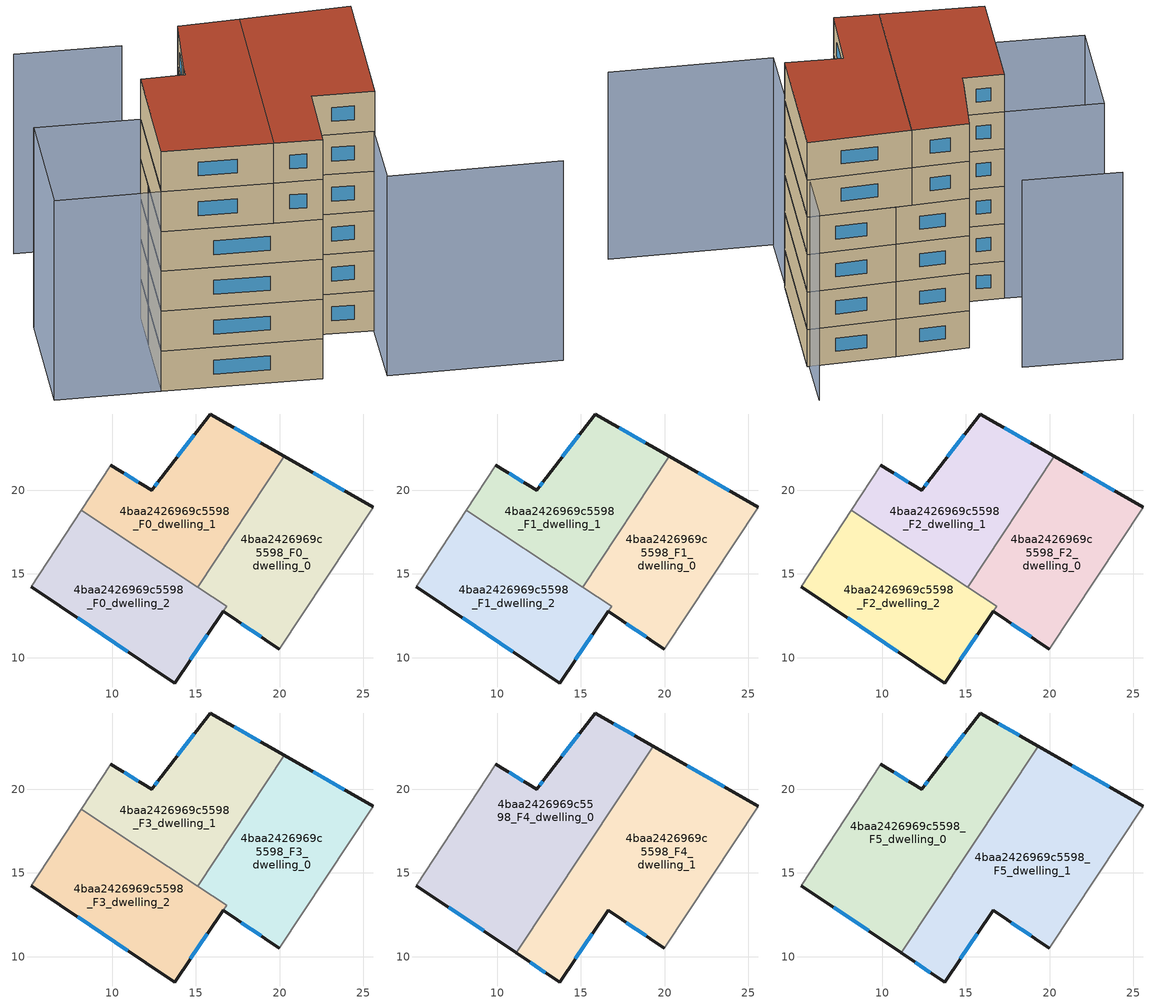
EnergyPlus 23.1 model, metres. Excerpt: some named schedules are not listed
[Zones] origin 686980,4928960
4baa2426969c5598_F0_dwelling_0
 floor ground (EU_floor_Construction): 25.6,18.99 19.99,10.51 16.63,12.76 16.84,13.07 15.11,14.22 20.27,22.03 z0
 wall outside (EU_wall_Construction): 25.6,18.99 20.27,22.03 / 16.63,12.76 19.99,10.51 z0:3
 wall adiabatic (EU_wall_Construction): 19.99,10.51 25.6,18.99 z0:3
 wall to 4baa2426969c5598_F0_dwelling_1 (EU_wall_Construction): 20.27,22.03 15.11,14.22 z0:3
 wall to 4baa2426969c5598_F0_dwelling_2 (EU_wall_Construction): 15.11,14.22 16.84,13.07 16.63,12.76 z0:3
 window (EU_Window_Construction): 23.87,19.98 22,21.04 / 17.72,12.03 18.9,11.24 z0.98:2.02
4baa2426969c5598_F0_dwelling_1
 floor ground (EU_floor_Construction): 20.27,22.03 15.11,14.22 8.16,18.81 9.92,21.5 12.36,20 12.91,20.72 12.93,20.75 15.85,24.55 z0
 wall outside (EU_wall_Construction): 20.27,22.03 15.85,24.55 12.93,20.75 12.91,20.72 12.36,20 9.92,21.5 z0:3
 wall adiabatic (EU_wall_Construction): 9.92,21.5 8.16,18.81 z0:3
 wall to 4baa2426969c5598_F0_dwelling_2 (EU_wall_Construction): 8.16,18.81 15.11,14.22 z0:3
 window (EU_Window_Construction): 18.83,22.85 17.29,23.73 / 11.57,20.49 10.71,21.01 / 12.73,20.49 12.54,20.23 / 14.9,23.31 13.88,21.98 z0.98:2.02
4baa2426969c5598_F0_dwelling_2
 floor ground (EU_floor_Construction): 16.84,13.07 13.73,8.49 5.17,14.25 8.16,18.81 z0
 wall outside (EU_wall_Construction): 5.17,14.25 13.73,8.49 16.63,12.76 z0:3
 wall adiabatic (EU_wall_Construction): 8.16,18.81 5.17,14.25 z0:3
 window (EU_Window_Construction): 7.95,12.38 10.94,10.36 / 14.67,9.88 15.68,11.37 z0.98:2.02
4baa2426969c5598_F1_dwelling_0
 floor to 4baa2426969c5598_F0_dwelling_0 (EU_floor_Construction): 25.6,18.99 19.99,10.51 16.63,12.76 16.84,13.07 15.11,14.22 20.27,22.03 z3
 wall outside (EU_wall_Construction): 25.6,18.99 20.27,22.03 / 16.63,12.76 19.99,10.51 z3:6
 wall adiabatic (EU_wall_Construction): 19.99,10.51 25.6,18.99 z3:6
 wall to 4baa2426969c5598_F1_dwelling_1 (EU_wall_Construction): 20.27,22.03 15.11,14.22 z3:6
 wall to 4baa2426969c5598_F1_dwelling_2 (EU_wall_Construction): 15.11,14.22 16.84,13.07 16.63,12.76 z3:6
 window (EU_Window_Construction): 23.87,19.98 22,21.04 / 17.72,12.03 18.9,11.24 z3.98:5.02
4baa2426969c5598_F1_dwelling_1
 floor to 4baa2426969c5598_F0_dwelling_1 (EU_floor_Construction): 20.27,22.03 15.11,14.22 8.16,18.81 9.92,21.5 12.36,20 12.91,20.72 12.93,20.75 15.85,24.55 z3
 wall outside (EU_wall_Construction): 20.27,22.03 15.85,24.55 12.93,20.75 12.91,20.72 12.36,20 9.92,21.5 z3:6
 wall adiabatic (EU_wall_Construction): 9.92,21.5 8.16,18.81 z3:6
 wall to 4baa2426969c5598_F1_dwelling_2 (EU_wall_Construction): 8.16,18.81 15.11,14.22 z3:6
 window (EU_Window_Construction): 18.83,22.85 17.29,23.73 / 11.57,20.49 10.71,21.01 / 12.73,20.49 12.54,20.23 / 14.9,23.31 13.88,21.98 z3.98:5.02
4baa2426969c5598_F1_dwelling_2
 floor to 4baa2426969c5598_F0_dwelling_2 (EU_floor_Construction): 16.84,13.07 13.73,8.49 5.17,14.25 8.16,18.81 z3
 wall outside (EU_wall_Construction): 5.17,14.25 13.73,8.49 16.63,12.76 z3:6
 wall adiabatic (EU_wall_Construction): 8.16,18.81 5.17,14.25 z3:6
 window (EU_Window_Construction): 7.95,12.38 10.94,10.36 / 14.67,9.88 15.68,11.37 z3.98:5.02
4baa2426969c5598_F2_dwelling_0
 floor to 4baa2426969c5598_F1_dwelling_0 (EU_floor_Construction): 25.6,18.99 19.99,10.51 16.63,12.76 16.84,13.07 15.11,14.22 20.27,22.03 z6
 wall outside (EU_wall_Construction): 25.6,18.99 20.27,22.03 / 16.63,12.76 19.99,10.51 z6:9
 wall adiabatic (EU_wall_Construction): 19.99,10.51 25.6,18.99 z6:9
 wall to 4baa2426969c5598_F2_dwelling_1 (EU_wall_Construction): 20.27,22.03 15.11,14.22 z6:9
 wall to 4baa2426969c5598_F2_dwelling_2 (EU_wall_Construction): 15.11,14.22 16.84,13.07 16.63,12.76 z6:9
 window (EU_Window_Construction): 23.87,19.98 22,21.04 / 17.72,12.03 18.9,11.24 z6.98:8.02
4baa2426969c5598_F2_dwelling_1
 floor to 4baa2426969c5598_F1_dwelling_1 (EU_floor_Construction): 20.27,22.03 15.11,14.22 8.16,18.81 9.92,21.5 12.36,20 12.91,20.72 12.93,20.75 15.85,24.55 z6
 wall outside (EU_wall_Construction): 20.27,22.03 15.85,24.55 12.93,20.75 12.91,20.72 12.36,20 9.92,21.5 z6:9
 wall adiabatic (EU_wall_Construction): 9.92,21.5 8.16,18.81 z6:9
 wall to 4baa2426969c5598_F2_dwelling_2 (EU_wall_Construction): 8.16,18.81 15.11,14.22 z6:9
 window (EU_Window_Construction): 18.83,22.85 17.29,23.73 / 11.57,20.49 10.71,21.01 / 12.73,20.49 12.54,20.23 / 14.9,23.31 13.88,21.98 z6.98:8.02
4baa2426969c5598_F2_dwelling_2
 floor to 4baa2426969c5598_F1_dwelling_2 (EU_floor_Construction): 16.84,13.07 13.73,8.49 5.17,14.25 8.16,18.81 z6
 wall outside (EU_wall_Construction): 5.17,14.25 13.73,8.49 16.63,12.76 z6:9
 wall adiabatic (EU_wall_Construction): 8.16,18.81 5.17,14.25 z6:9
 window (EU_Window_Construction): 7.95,12.38 10.94,10.36 / 14.67,9.88 15.68,11.37 z6.98:8.02
4baa2426969c5598_F3_dwelling_0
 floor to 4baa2426969c5598_F2_dwelling_0 (EU_floor_Construction): 25.6,18.99 19.99,10.51 16.63,12.76 16.84,13.07 15.11,14.22 20.27,22.03 z9
 wall outside (EU_wall_Construction): 25.6,18.99 20.27,22.03 / 16.63,12.76 19.99,10.51 z9:12
 wall adiabatic (EU_wall_Construction): 19.99,10.51 25.6,18.99 z9:12
 wall to 4baa2426969c5598_F3_dwelling_1 (EU_wall_Construction): 20.27,22.03 15.11,14.22 z9:12
 wall to 4baa2426969c5598_F3_dwelling_2 (EU_wall_Construction): 15.11,14.22 16.84,13.07 16.63,12.76 z9:12
 window (EU_Window_Construction): 23.87,19.98 22,21.04 / 17.72,12.03 18.9,11.24 z9.98:11.02
4baa2426969c5598_F3_dwelling_1
 floor to 4baa2426969c5598_F2_dwelling_1 (EU_floor_Construction): 20.27,22.03 15.11,14.22 8.16,18.81 9.92,21.5 12.36,20 12.91,20.72 12.93,20.75 15.85,24.55 z9
 wall outside (EU_wall_Construction): 20.27,22.03 15.85,24.55 12.93,20.75 12.91,20.72 12.36,20 9.92,21.5 z9:12
 wall adiabatic (EU_wall_Construction): 9.92,21.5 8.16,18.81 z9:12
 wall to 4baa2426969c5598_F3_dwelling_2 (EU_wall_Construction): 8.16,18.81 15.11,14.22 z9:12
 window (EU_Window_Construction): 18.83,22.85 17.29,23.73 / 11.57,20.49 10.71,21.01 / 12.73,20.49 12.54,20.23 / 14.9,23.31 13.88,21.98 z9.98:11.02
4baa2426969c5598_F3_dwelling_2
 floor to 4baa2426969c5598_F2_dwelling_2 (EU_floor_Construction): 16.84,13.07 13.73,8.49 5.17,14.25 8.16,18.81 z9
 wall outside (EU_wall_Construction): 5.17,14.25 13.73,8.49 16.63,12.76 z9:12
 wall adiabatic (EU_wall_Construction): 8.16,18.81 5.17,14.25 z9:12
 window (EU_Window_Construction): 7.95,12.38 10.94,10.36 / 14.67,9.88 15.68,11.37 z9.98:11.02
4baa2426969c5598_F4_dwelling_0
 floor to 4baa2426969c5598_F3_dwelling_2 (EU_floor_Construction): 14.18,14.83 11.14,10.23 5.17,14.25 8.16,18.81 z12
 floor to 4baa2426969c5598_F3_dwelling_1 (EU_floor_Construction): 19.31,22.58 14.18,14.83 8.16,18.81 9.92,21.5 12.36,20 12.91,20.72 12.93,20.75 15.85,24.55 z12
 wall outside (EU_wall_Construction): 19.31,22.58 15.85,24.55 12.91,20.72 12.36,20 9.92,21.5 / 5.17,14.25 11.14,10.23 z12:15
 wall adiabatic (EU_wall_Construction): 9.92,21.5 5.17,14.25 z12:15
 wall to 4baa2426969c5598_F4_dwelling_1 (EU_wall_Construction): 11.14,10.23 19.31,22.58 z12:15
 window (EU_Window_Construction): 18.18,23.22 16.97,23.91 / 7.11,12.94 9.2,11.54 / 11.57,20.49 10.71,21.01 / 12.73,20.49 12.54,20.23 / 14.89,23.3 13.86,21.97 z12.98:14.02
4baa2426969c5598_F4_dwelling_1
 floor to 4baa2426969c5598_F3_dwelling_0 (EU_floor_Construction): 25.6,18.99 19.99,10.51 16.63,12.76 16.84,13.07 15.11,14.22 20.27,22.03 z12
 floor to 4baa2426969c5598_F3_dwelling_1 (EU_floor_Construction): 20.27,22.03 15.11,14.22 14.18,14.83 19.31,22.58 z12
 floor to 4baa2426969c5598_F3_dwelling_2 (EU_floor_Construction): 16.84,13.07 16.63,12.76 15.11,14.22 z12; 15.11,14.22 16.63,12.76 13.73,8.49 11.14,10.23 14.18,14.83 z12
 wall outside (EU_wall_Construction): 11.14,10.23 13.73,8.49 16.63,12.76 19.99,10.51 / 25.6,18.99 19.31,22.58 z12:15
 wall adiabatic (EU_wall_Construction): 19.99,10.51 25.6,18.99 z12:15
 window (EU_Window_Construction): 14.67,9.88 15.68,11.37 / 11.98,9.66 12.89,9.06 / 23.55,20.16 21.36,21.41 / 17.72,12.03 18.9,11.24 z12.98:14.02
4baa2426969c5598_F5_dwelling_0
 floor to 4baa2426969c5598_F4_dwelling_0 (EU_floor_Construction): 19.31,22.58 11.14,10.23 5.17,14.25 9.92,21.5 12.36,20 12.91,20.72 15.85,24.55 z15
 wall outside (EU_wall_Construction): 19.31,22.58 15.85,24.55 12.91,20.72 12.36,20 9.92,21.5 / 5.17,14.25 11.14,10.23 z15:18
 wall adiabatic (EU_wall_Construction): 9.92,21.5 5.17,14.25 z15:18
 wall to 4baa2426969c5598_F5_dwelling_1 (EU_wall_Construction): 11.14,10.23 19.31,22.58 z15:18
 window (EU_Window_Construction): 18.18,23.22 16.97,23.91 / 7.11,12.94 9.2,11.54 / 11.57,20.49 10.71,21.01 / 12.73,20.49 12.54,20.23 / 14.89,23.3 13.86,21.97 z15.98:17.02
 roof outside (EU_roof_Construction): 11.14,10.23 19.31,22.58 15.85,24.55 12.91,20.72 12.36,20 9.92,21.5 5.17,14.25 z18
4baa2426969c5598_F5_dwelling_1
 floor to 4baa2426969c5598_F4_dwelling_1 (EU_floor_Construction): 25.6,18.99 19.99,10.51 16.63,12.76 13.73,8.49 11.14,10.23 19.31,22.58 z15
 wall outside (EU_wall_Construction): 11.14,10.23 13.73,8.49 16.63,12.76 19.99,10.51 / 25.6,18.99 19.31,22.58 z15:18
 wall adiabatic (EU_wall_Construction): 19.99,10.51 25.6,18.99 z15:18
 window (EU_Window_Construction): 14.67,9.88 15.68,11.37 / 11.98,9.66 12.89,9.06 / 23.55,20.16 21.36,21.41 / 17.72,12.03 18.9,11.24 z15.98:17.02
 roof outside (EU_roof_Construction): 19.99,10.51 25.6,18.99 19.31,22.58 11.14,10.23 13.73,8.49 16.63,12.76 z18
shading: 26.53,-0.1 17.03,6.04 / 17.03,6.04 27.76,22.64 / 14.82,28.75 9.07,32.57 / 9.92,21.5 5.17,14.25 / 5.17,14.25 -0.58,18.01 / -0.58,18.01 4.17,25.27 / 4.17,25.27 9.92,21.5 z0:15
[Building]
EU S2 Campaign: North Axis=0; Terrain=City; Solar Distribution=FullExterior
[Site:Location]
Bologna: Latitude=44.5; Longitude=11.25; Time Zone=1; Elevation=37
[SizingPeriod:WeatherFileDays]
AnnualSizingPeriod: Begin Month=1; Begin Day of Month=1; End Month=12; End Day of Month=31; Day of Week for Start Day=Monday; Use Weather File Daylight Saving Period=No; Use Weather File Rain and Snow Indicators=No
[MATERIAL]
EU_InternalMass_Material: Roughness=MediumRough; Thickness=0.1; Conductivity=1; Density=1800; Specific Heat=900; Thermal Absorptance=0.9; Solar Absorptance=0.7; Visible Absorptance=0.7
[MATERIAL:NOMASS] Roughness=MediumRough; Thermal Absorptance=0.9; Solar Absorptance=0.7; Visible Absorptance=0.7
Name | Thermal Resistance
EU_wall_NoMass | 0.905828
EU_roof_NoMass | 0.37593
EU_floor_NoMass | 0.67114
[WINDOWMATERIAL:SIMPLEGLAZINGSYSTEM]
EU_Window_SimpleGlazing: UFactor=4.52486; Solar Heat Gain Coefficient=0.85; Visible Transmittance=0.85
[CONSTRUCTION]
EU_wall_Construction: EU_wall_NoMass
EU_roof_Construction: EU_roof_NoMass
EU_floor_Construction: EU_floor_NoMass
EU_InternalMass_Construction: EU_InternalMass_Material
EU_Window_Construction: EU_Window_SimpleGlazing
[ZONE] Type=1; Multiplier=1; Ceiling Height=autocalculate; Floor Area=autocalculate; Part of Total Floor Area=Yes
Name | Volume
4baa2426969c5598_F0_dwelling_0; 4baa2426969c5598_F1_dwelling_0; 4baa2426969c5598_F2_dwelling_0; 4baa2426969c5598_F3_dwelling_0 | 180.256
4baa2426969c5598_F4_dwelling_0 | 263.324
4baa2426969c5598_F5_dwelling_0 | 263.336
4baa2426969c5598_F0_dwelling_1; 4baa2426969c5598_F1_dwelling_1; 4baa2426969c5598_F2_dwelling_1; 4baa2426969c5598_F3_dwelling_1 | 175.54
4baa2426969c5598_F4_dwelling_1 | 263.346
4baa2426969c5598_F5_dwelling_1 | 263.35
4baa2426969c5598_F0_dwelling_2; 4baa2426969c5598_F1_dwelling_2; 4baa2426969c5598_F2_dwelling_2; 4baa2426969c5598_F3_dwelling_2 | 170.88
[INTERNALMASS] Construction=EU_InternalMass_Construction
Name | Zone or ZoneList | Surface Area
4baa2426969c5598_F0_dwelling_0_EU_InternalMass | 4baa2426969c5598_F0_dwelling_0 | 60.0881
4baa2426969c5598_F0_dwelling_1_EU_InternalMass | 4baa2426969c5598_F0_dwelling_1 | 58.5145
4baa2426969c5598_F0_dwelling_2_EU_InternalMass | 4baa2426969c5598_F0_dwelling_2 | 56.9611
4baa2426969c5598_F1_dwelling_0_EU_InternalMass | 4baa2426969c5598_F1_dwelling_0 | 60.0881
4baa2426969c5598_F1_dwelling_1_EU_InternalMass | 4baa2426969c5598_F1_dwelling_1 | 58.5145
4baa2426969c5598_F1_dwelling_2_EU_InternalMass | 4baa2426969c5598_F1_dwelling_2 | 56.9611
4baa2426969c5598_F2_dwelling_0_EU_InternalMass | 4baa2426969c5598_F2_dwelling_0 | 60.0881
4baa2426969c5598_F2_dwelling_1_EU_InternalMass | 4baa2426969c5598_F2_dwelling_1 | 58.5145
4baa2426969c5598_F2_dwelling_2_EU_InternalMass | 4baa2426969c5598_F2_dwelling_2 | 56.9611
4baa2426969c5598_F3_dwelling_0_EU_InternalMass | 4baa2426969c5598_F3_dwelling_0 | 60.0881
4baa2426969c5598_F3_dwelling_1_EU_InternalMass | 4baa2426969c5598_F3_dwelling_1 | 58.5145
4baa2426969c5598_F3_dwelling_2_EU_InternalMass | 4baa2426969c5598_F3_dwelling_2 | 56.9611
4baa2426969c5598_F4_dwelling_0_EU_InternalMass | 4baa2426969c5598_F4_dwelling_0 | 87.7783
4baa2426969c5598_F4_dwelling_1_EU_InternalMass | 4baa2426969c5598_F4_dwelling_1 | 87.7832
4baa2426969c5598_F5_dwelling_0_EU_InternalMass | 4baa2426969c5598_F5_dwelling_0 | 87.7783
4baa2426969c5598_F5_dwelling_1_EU_InternalMass | 4baa2426969c5598_F5_dwelling_1 | 87.7832
[OTHEREQUIPMENT] Fuel Type=Electricity; Design Level Calculation Method=Watts/Area; Power per Zone Floor Area=1; Fraction Latent=0; Fraction Radiant=0; Fraction Lost=0; Carbon Dioxide Generation Rate=0; EndUse Subcategory=EU_Step8_InternalGains
Name | Zone or ZoneList or Space or SpaceList | Schedule
EU_Step8_InternalGain_4baa2426969c5598_F0_dwelling_0_f000 | 4baa2426969c5598_F0_dwelling_0 | EU_Step8_GainSchedule_4baa2426969c5598_F0_dwelling_0_f000
EU_Step8_InternalGain_4baa2426969c5598_F0_dwelling_1_f000 | 4baa2426969c5598_F0_dwelling_1 | EU_Step8_GainSchedule_4baa2426969c5598_F0_dwelling_1_f000
EU_Step8_InternalGain_4baa2426969c5598_F0_dwelling_2_f000 | 4baa2426969c5598_F0_dwelling_2 | EU_Step8_GainSchedule_4baa2426969c5598_F0_dwelling_2_f000
EU_Step8_InternalGain_4baa2426969c5598_F1_dwelling_0_f000 | 4baa2426969c5598_F1_dwelling_0 | EU_Step8_GainSchedule_4baa2426969c5598_F1_dwelling_0_f000
EU_Step8_InternalGain_4baa2426969c5598_F1_dwelling_1_f000 | 4baa2426969c5598_F1_dwelling_1 | EU_Step8_GainSchedule_4baa2426969c5598_F1_dwelling_1_f000
EU_Step8_InternalGain_4baa2426969c5598_F1_dwelling_2_f000 | 4baa2426969c5598_F1_dwelling_2 | EU_Step8_GainSchedule_4baa2426969c5598_F1_dwelling_2_f000
EU_Step8_InternalGain_4baa2426969c5598_F2_dwelling_0_f000 | 4baa2426969c5598_F2_dwelling_0 | EU_Step8_GainSchedule_4baa2426969c5598_F2_dwelling_0_f000
EU_Step8_InternalGain_4baa2426969c5598_F2_dwelling_1_f000 | 4baa2426969c5598_F2_dwelling_1 | EU_Step8_GainSchedule_4baa2426969c5598_F2_dwelling_1_f000
EU_Step8_InternalGain_4baa2426969c5598_F2_dwelling_2_f000 | 4baa2426969c5598_F2_dwelling_2 | EU_Step8_GainSchedule_4baa2426969c5598_F2_dwelling_2_f000
EU_Step8_InternalGain_4baa2426969c5598_F3_dwelling_0_f000 | 4baa2426969c5598_F3_dwelling_0 | EU_Step8_GainSchedule_4baa2426969c5598_F3_dwelling_0_f000
EU_Step8_InternalGain_4baa2426969c5598_F3_dwelling_1_f000 | 4baa2426969c5598_F3_dwelling_1 | EU_Step8_GainSchedule_4baa2426969c5598_F3_dwelling_1_f000
EU_Step8_InternalGain_4baa2426969c5598_F3_dwelling_2_f000 | 4baa2426969c5598_F3_dwelling_2 | EU_Step8_GainSchedule_4baa2426969c5598_F3_dwelling_2_f000
EU_Step8_InternalGain_4baa2426969c5598_F4_dwelling_0_f000 | 4baa2426969c5598_F4_dwelling_0 | EU_Step8_GainSchedule_4baa2426969c5598_F4_dwelling_0_f000
EU_Step8_InternalGain_4baa2426969c5598_F4_dwelling_1_f000 | 4baa2426969c5598_F4_dwelling_1 | EU_Step8_GainSchedule_4baa2426969c5598_F4_dwelling_1_f000
EU_Step8_InternalGain_4baa2426969c5598_F5_dwelling_0_f000 | 4baa2426969c5598_F5_dwelling_0 | EU_Step8_GainSchedule_4baa2426969c5598_F5_dwelling_0_f000
EU_Step8_InternalGain_4baa2426969c5598_F5_dwelling_1_f000 | 4baa2426969c5598_F5_dwelling_1 | EU_Step8_GainSchedule_4baa2426969c5598_F5_dwelling_1_f000
[ZONEVENTILATION:DESIGNFLOWRATE] Schedule=EU_AlwaysOn; Design Flow Rate Calculation Method=AirChanges/Hour; Air Changes per Hour=0.73129; Ventilation Type=Natural; Fan Pressure Rise=0; Fan Total Efficiency=1; Constant Term Coefficient=1; Temperature Term Coefficient=0; Velocity Term Coefficient=0; Velocity Squared Term Coefficient=0; Minimum Indoor Temperature=-100; Maximum Indoor Temperature=100; Delta Temperature=-100; Minimum Outdoor Temperature=-100; Maximum Outdoor Temperature=100; Maximum Wind Speed=40
Name | Zone or ZoneList or Space or SpaceList
EU_ConstantAir_4baa2426969c5598_F0_dwelling_0 | 4baa2426969c5598_F0_dwelling_0
EU_ConstantAir_4baa2426969c5598_F0_dwelling_1 | 4baa2426969c5598_F0_dwelling_1
EU_ConstantAir_4baa2426969c5598_F0_dwelling_2 | 4baa2426969c5598_F0_dwelling_2
EU_ConstantAir_4baa2426969c5598_F1_dwelling_0 | 4baa2426969c5598_F1_dwelling_0
EU_ConstantAir_4baa2426969c5598_F1_dwelling_1 | 4baa2426969c5598_F1_dwelling_1
EU_ConstantAir_4baa2426969c5598_F1_dwelling_2 | 4baa2426969c5598_F1_dwelling_2
EU_ConstantAir_4baa2426969c5598_F2_dwelling_0 | 4baa2426969c5598_F2_dwelling_0
EU_ConstantAir_4baa2426969c5598_F2_dwelling_1 | 4baa2426969c5598_F2_dwelling_1
EU_ConstantAir_4baa2426969c5598_F2_dwelling_2 | 4baa2426969c5598_F2_dwelling_2
EU_ConstantAir_4baa2426969c5598_F3_dwelling_0 | 4baa2426969c5598_F3_dwelling_0
EU_ConstantAir_4baa2426969c5598_F3_dwelling_1 | 4baa2426969c5598_F3_dwelling_1
EU_ConstantAir_4baa2426969c5598_F3_dwelling_2 | 4baa2426969c5598_F3_dwelling_2
EU_ConstantAir_4baa2426969c5598_F4_dwelling_0 | 4baa2426969c5598_F4_dwelling_0
EU_ConstantAir_4baa2426969c5598_F4_dwelling_1 | 4baa2426969c5598_F4_dwelling_1
EU_ConstantAir_4baa2426969c5598_F5_dwelling_0 | 4baa2426969c5598_F5_dwelling_0
EU_ConstantAir_4baa2426969c5598_F5_dwelling_1 | 4baa2426969c5598_F5_dwelling_1
[HVACTEMPLATE:THERMOSTAT] Constant Heating Setpoint=20; Constant Cooling Setpoint=50
EU_HeatOnly_4baa2426969c5598_F0_dwelling_0; EU_HeatOnly_4baa2426969c5598_F0_dwelling_1; EU_HeatOnly_4baa2426969c5598_F0_dwelling_2; EU_HeatOnly_4baa2426969c5598_F1_dwelling_0; EU_HeatOnly_4baa2426969c5598_F1_dwelling_1; EU_HeatOnly_4baa2426969c5598_F1_dwelling_2; EU_HeatOnly_4baa2426969c5598_F2_dwelling_0; EU_HeatOnly_4baa2426969c5598_F2_dwelling_1; EU_HeatOnly_4baa2426969c5598_F2_dwelling_2; EU_HeatOnly_4baa2426969c5598_F3_dwelling_0; EU_HeatOnly_4baa2426969c5598_F3_dwelling_1; EU_HeatOnly_4baa2426969c5598_F3_dwelling_2; EU_HeatOnly_4baa2426969c5598_F4_dwelling_0; EU_HeatOnly_4baa2426969c5598_F4_dwelling_1; EU_HeatOnly_4baa2426969c5598_F5_dwelling_0; EU_HeatOnly_4baa2426969c5598_F5_dwelling_1
